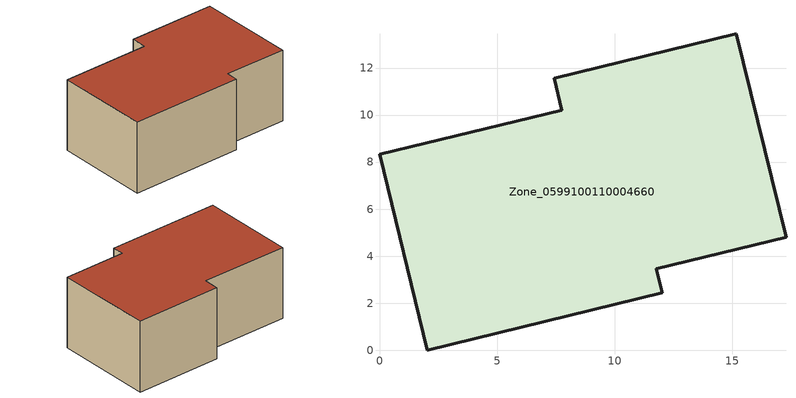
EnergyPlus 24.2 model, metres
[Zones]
Zone_0599100110004660
 floor ground (C_G): 7.75,10.21 7.42,11.56 15.16,13.46 17.29,4.8 11.77,3.46 12.02,2.44 2.03,0 0,8.32 z0
 wall outside (C_F): 2.03,0 12.02,2.44 11.77,3.46 17.29,4.8 15.16,13.46 7.42,11.56 7.75,10.21 0,8.32 2.03,0 z0:6.55
 roof outside (C_R): 7.75,10.21 0,8.32 2.03,0 12.02,2.44 11.77,3.46 17.29,4.8 15.16,13.46 7.42,11.56 z6.55
[BUILDING]
Pand.0599100110004660: North Axis=0; Terrain=City; Loads Convergence Tolerance Value=0.04; Temperature Convergence Tolerance Value=0.4; Solar Distribution=FullExterior; Maximum Number of Warmup Days=25; Minimum Number of Warmup Days=1
[Site:Location]
Rotterdam.The.Hague.AP_ZH_NLD Design_Conditions: Latitude=51.96; Longitude=4.45; Time Zone=1; Elevation=-4.5
[SITE:GROUNDTEMPERATURE:BUILDINGSURFACE]
18, 18, 18, 18, 18, 18, 18, 18, 18, 18, 18, 18
[MATERIAL] Thermal Absorptance=0.9; Solar Absorptance=0.7; Visible Absorptance=0.7
Name | Roughness | Thickness | Conductivity | Density | Specific Heat
G.D.2015-2018 | MediumSmooth | 0.15 | 0.0428571 | 540 | 1210
F.D.2015-2018 | Rough | 0.3 | 0.0666667 | 1920 | 840
R.D.2015-2018 | MediumRough | 0.2 | 0.0333333 | 1500 | 1000
[CONSTRUCTION]
C_G: G.D.2015-2018
C_F: F.D.2015-2018
C_R: R.D.2015-2018
[ZONE]
Zone_0599100110004660: Type=1; Multiplier=1; Ceiling Height=Autocalculate; Volume=Autocalculate; Floor Area=autocalculate; Part of Total Floor Area=Yes
[ZONEINFILTRATION:DESIGNFLOWRATE]
Infil_Zone_0599100110004660: Zone or ZoneList or Space or SpaceList=Zone_0599100110004660; Schedule=AlwaysOn; Design Flow Rate Calculation Method=Flow/Area; Flow Rate per Floor Area=0.0021; Constant Term Coefficient=1; Temperature Term Coefficient=0; Velocity Term Coefficient=0; Velocity Squared Term Coefficient=0
[HVACTEMPLATE:ZONE:IDEALLOADSAIRSYSTEM]
Zone_0599100110004660: Maximum Heating Supply Air Temperature=50; Minimum Cooling Supply Air Temperature=13; Maximum Heating Supply Air Humidity Ratio=0.0156; Minimum Cooling Supply Air Humidity Ratio=0.0077; Heating Limit=NoLimit; Cooling Limit=NoLimit; Dehumidification Control Type=ConstantSensibleHeatRatio; Cooling Sensible Heat Ratio=0.7; Dehumidification Setpoint=60; Humidification Control Type=None; Humidification Setpoint=30; Outdoor Air Method=None; Outdoor Air Flow Rate per Person=0.00944; Outdoor Air Flow Rate per Zone Floor Area=0; Outdoor Air Flow Rate per Zone=0; Demand Controlled Ventilation Type=None; Outdoor Air Economizer Type=NoEconomizer; Heat Recovery Type=None; Sensible Heat Recovery Effectiveness=0.7; Latent Heat Recovery Effectiveness=0.65
[ZONECONTROL:THERMOSTAT]
ThermostatControl_Zone_0599100110004660: Zone or ZoneList=Zone_0599100110004660; Control Type Schedule=DualSetpointControlType; Control 1=Thermostat_Zone_0599100110004660; Temperature Difference Between Cutout And Setpoint=0
[THERMOSTATSETPOINT:DUALSETPOINT]
Thermostat_Zone_0599100110004660: Heating Setpoint Temperature Schedule=HeatingSetpoint_Zone_0599100110004660; Cooling Setpoint Temperature Schedule=CoolingSetpoint_Zone_0599100110004660
[SCHEDULE:COMPACT]
HeatingSetpoint_Zone_0599100110004660: Through: 12/31, For: AllDays, Until: 24:00, 21
CoolingSetpoint_Zone_0599100110004660: Through: 12/31, For: AllDays, Until: 24:00, 24
DualSetpointControlType: Through: 12/31, For: AllDays, Until: 24:00, 4
AlwaysOn: Through: 12/31, For: AllDays, Until: 24:00, 1
